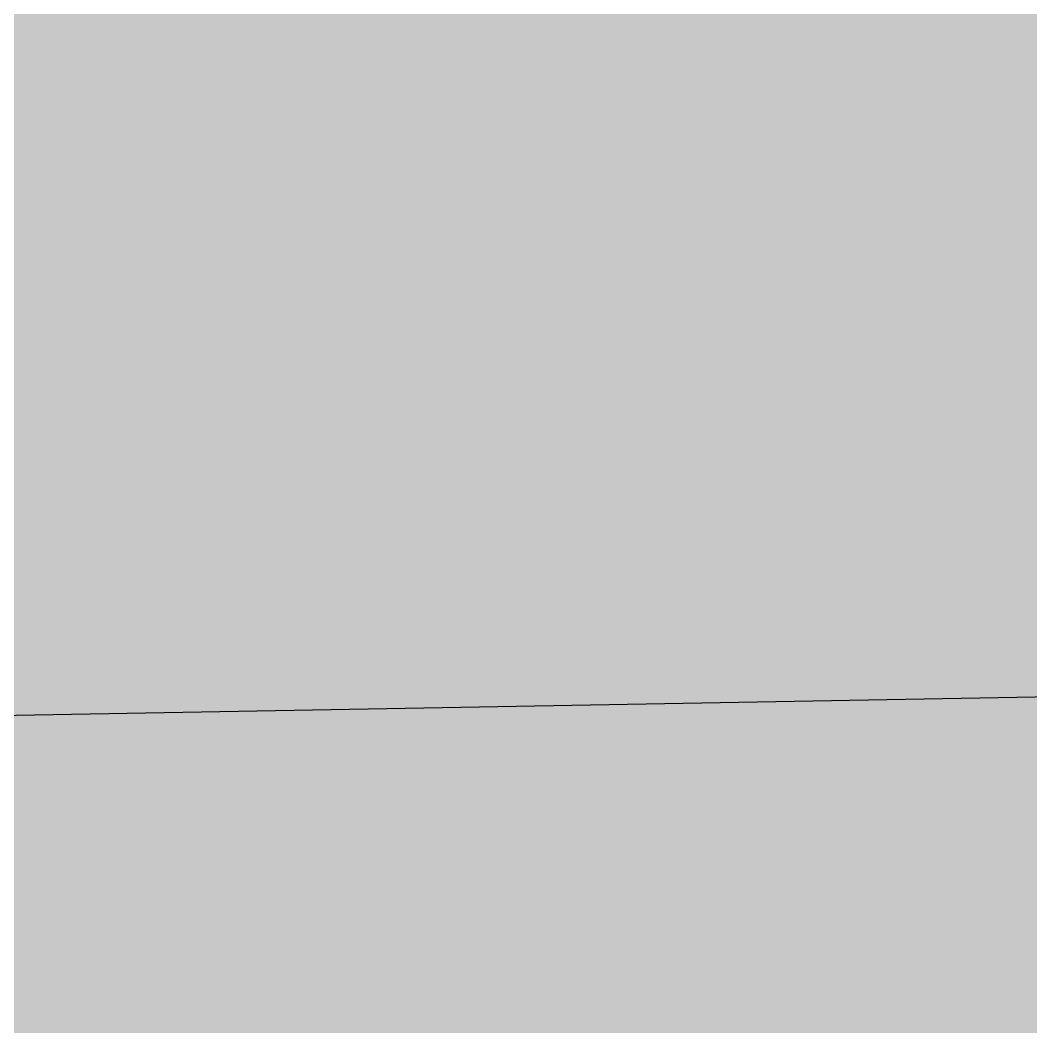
# Model space of a CAD drawing. Extents: x 88833 to 97610, y 5963373 to 5974710.
# Drawn here: x 95490.154 to 95491.708, y 5964354.83 to 5964356.379 of the extents above; entities that cross this region are included whole.
import ezdxf

# ---------------------------------------------------------------- set-up
doc = ezdxf.new("R2010")
doc.units = 0
doc.header["$LTSCALE"] = 5
doc.linetypes.add('COOP2', pattern=[10, 5, -1, 0, -1, 0, -1, 0, -1, 0, -1])
for name, color, linetype in [('P-APEX RECON PAY ITEMS', 240, 'Continuous'), ('P-APEX RECON-10m BUFFER', 51, 'COOP2'), ('P-APEX RECON-URBAN', 30, 'COOP2')]:
    doc.layers.add(name, color=color, linetype=linetype)
doc.layers.add('P-APEX RECON-TO BE DRILLED-H', color=7, linetype='Continuous', true_color=0xffafe1)
doc.styles.add('80', font='ARIALN.TTF', dxfattribs={"height": 10})

# ---------------------------------------------------------------- blocks, each defined once
blk = doc.blocks.new('*U1116')
at = {"color": 240, "flags": 128}
blk.add_lwpolyline([(-41.1416, -14.0148, 0, 10, 0), (0, 0, 5, 5, 0)], format="xyseb", dxfattribs=at)
at = {"color": 4, "style": '80'}
blk.add_attdef('OTHER_001', (-14.6965, -5.0034), '', height=10, dxfattribs=at)

msp = doc.modelspace()

# ---------------------------------------------------------------- hatches: boundary and pattern name
at = {"layer": 'P-APEX RECON-10m BUFFER', "transparency": 33554687}
h = msp.add_hatch(color=256, dxfattribs=at)
h.dxf.hatch_style = 1
h.paths.add_polyline_path([(95473.7086, 5964350.017), (95499.7543, 5964350.4856), (95501.5115, 5964355.3991), (95493.0361, 5964360.3584), (95474.1686, 5964360.0189)])
at = {"layer": 'P-APEX RECON-TO BE DRILLED-H', "transparency": 33554687}
h = msp.add_hatch(color=256, dxfattribs=at)
h.dxf.hatch_style = 1
h.paths.add_polyline_path([(95466.7499, 5964354.8886), (95466.8398, 5964349.8933), (95499.7543, 5964350.4856), (95501.5115, 5964355.3991), (95493.0361, 5964360.3584), (95466.66, 5964359.8838)])

# ---------------------------------------------------------------- linework, layer by layer
at = {"layer": 'P-APEX RECON-URBAN', "ltscale": 1.5, "flags": 128}
msp.add_lwpolyline([(95466.7499, 5964354.8886), (95496.2126, 5964355.4187), (95496.8073, 5964357.0815)], dxfattribs=at)

# ---------------------------------------------------------------- block references
at = {"layer": 'P-APEX RECON PAY ITEMS'}
msp.add_blockref('*U1116', (95536.297, 5964369.2305), dxfattribs=at)

doc.saveas('drawing.dxf')
